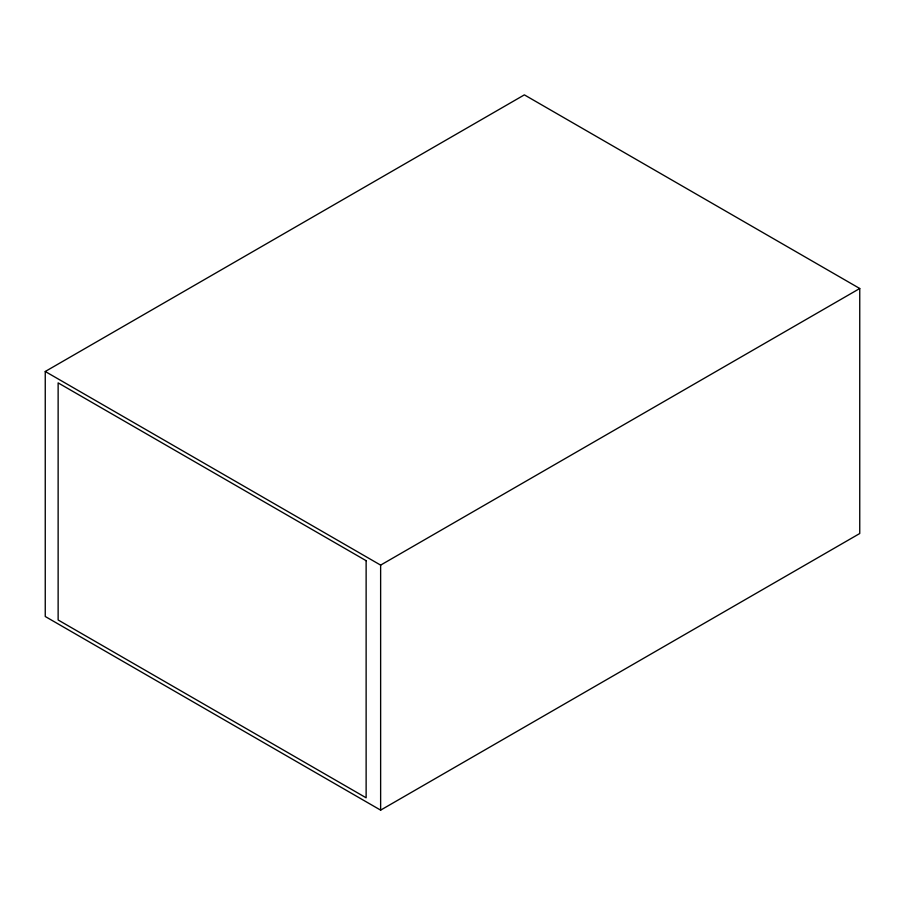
<?xml version="1.0" encoding="UTF-8"?>
<svg xmlns="http://www.w3.org/2000/svg" width="905" height="905" viewBox="0 0 905 905"><rect width="100%" height="100%" fill="white"/><g stroke="black" fill="none" stroke-linecap="round" stroke-linejoin="round"><path stroke-width="1.36" d="M45.25 371.491L524.368 94.867L859.75 288.503L859.75 533.509L380.632 810.133L45.25 616.497L45.25 371.491L380.632 565.116L859.75 288.503M380.632 565.116L380.632 810.133M366.129 560.693L58.135 382.883L58.135 619.982L366.129 797.803L366.129 560.693"/></g></svg>
